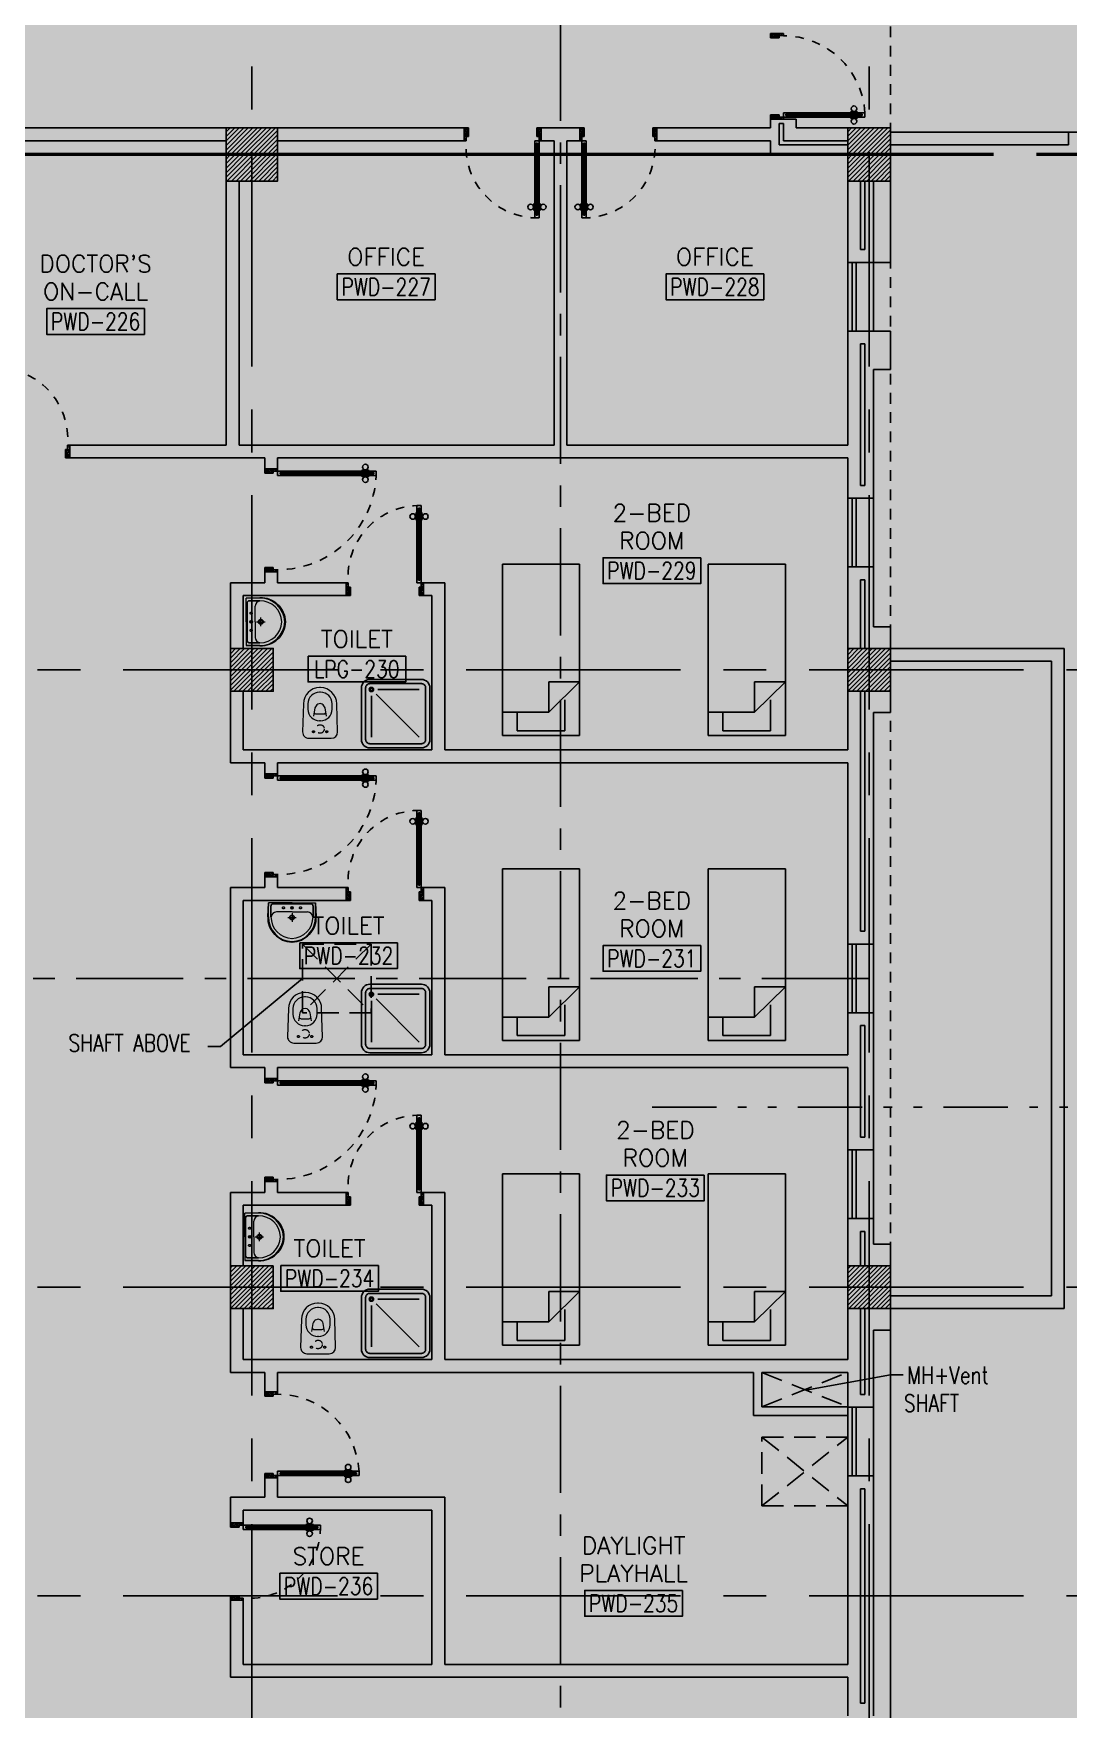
# Model space of a CAD drawing. Extents: x 88852.7 to 88945.7, y 39921.6 to 40001.1.
# Drawn here: x 88925.46 to 88937.54, y 39937.95 to 39957.5 of the extents above; entities that cross this region are included whole.
import ezdxf
from ezdxf.enums import TextEntityAlignment as Align

# ---------------------------------------------------------------- set-up
doc = ezdxf.new("R2010")
doc.units = 0
doc.header["$MEASUREMENT"] = 0
doc.header["$PDMODE"] = 34
for name, pattern in [('2DASHES', [1.7, 0.75, -0.25, 0.1, -0.25, 0.1, -0.25]), ('CENTER', [2, 1.25, -0.25, 0.25, -0.25]), ('CENTERX2', [4, 2.5, -0.5, 0.5, -0.5]), ('DASHED', [0.75, 0.5, -0.25]), ('HIDDEN', [0.375, 0.25, -0.125]), ('HIDDEN2', [0.1875, 0.125, -0.0625])]:
    doc.linetypes.add(name, pattern=pattern)
doc.layers.get('0').update_dxf_attribs({"linetype": 'CONTINUOUS'})
doc.layers.get('DEFPOINTS').update_dxf_attribs({"linetype": 'CONTINUOUS'})
for name, color, linetype in [('AX-DIM', 4, 'CONTINUOUS'), ('AXES', 11, 'CENTERX2'), ('AXES1', 11, 'CENTER'), ('COL', 2, 'CONTINUOUS'), ('DOOR', 7, 'CONTINUOUS'), ('EJ', 9, 'CONTINUOUS'), ('FIX', 3, 'CONTINUOUS'), ('FUR', 4, 'CONTINUOUS'), ('HAT', 8, 'CONTINUOUS'), ('HIDDEN', 9, 'HIDDEN2'), ('IND-ES-L', 6, '2DASHES'), ('INSUL', 4, 'CONTINUOUS'), ('PROJ-L', 3, 'CONTINUOUS'), ('RM-BOX', 4, 'CONTINUOUS'), ('RM-NAME', 2, 'CONTINUOUS'), ('RM-NO', 2, 'CONTINUOUS'), ('ROOF', 7, 'CONTINUOUS'), ('SHAFT', 4, 'CONTINUOUS'), ('WALL', 2, 'CONTINUOUS'), ('WIN', 3, 'CONTINUOUS')]:
    doc.layers.add(name, color=color, linetype=linetype)
doc.styles.add('ROMANS', font='ROMANS.shx', dxfattribs={"width": 0.6})
doc.styles.add('SIMPLEX', font='simplex.shx', dxfattribs={"width": 0.8})
doc.dimstyles.new('DIM-OUT', dxfattribs={"dimscale": 0, "dimtxt": 0.24, "dimasz": 0.08, "dimexe": 0.02, "dimexo": 0.02, "dimgap": 0.05, "dimtad": 1, "dimdec": 0, "dimlfac": 1000, "dimzin": 0, "dimdsep": 46, "dimtxsty": 'ROMANS', "dimblk1": 'ARCHTICK', "dimblk2": 'ARCHTICK', "dimsah": 1, "dimcen": 0.01, "dimdle": 0.08, "dimclrd": 4, "dimclre": 4, "dimclrt": 2, "dimadec": 0, "dimazin": 0, "dimtp": 2, "dimtm": 2, "dimtfac": 0.114286, "dimtdec": 0, "dimtix": 1, "dimtmove": 2, "dimatfit": 3, "dimldrblk": 'ARCHTICK', "dimfxl": 0, "dimtolj": 1, "dimtzin": 0, "dimarcsym": 0})
doc.dimstyles.new('DIM7', dxfattribs={"dimtxt": 0.24, "dimasz": 0.08, "dimexe": 0.07, "dimexo": 0.05, "dimgap": 0.07, "dimtad": 1, "dimzin": 0, "dimdsep": 46, "dimtxsty": 'SIMPLEX', "dimblk": 'ARCHTICK', "dimcen": 0.05, "dimdle": 0.05, "dimclrd": 4, "dimclre": 4, "dimclrt": 2, "dimadec": 0, "dimazin": 0, "dimtp": 2, "dimtm": 2, "dimtfac": 0.114286, "dimtix": 1, "dimtmove": 2, "dimatfit": 3, "dimldrblk": 'DOT', "dimfxl": 0, "dimtolj": 1, "dimtzin": 0, "dimarcsym": 0})

# ---------------------------------------------------------------- blocks, each defined once
blk = doc.blocks.new('RM1')
at = {"layer": 'RM-BOX'}
blk.add_lwpolyline([(570, -200), (-570, -200), (-570, -500), (570, -500)], close=True, dxfattribs=at)
at = {"layer": 'RM-NAME', "style": 'ROMANS'}
for tag, p in [('ROOMNAME1', (0, 324)), ('ROOMNAME2', (0, 0))]:
    blk.add_attdef(tag, text='', height=200, dxfattribs=at).set_placement(p, align=Align.MIDDLE)
at = {"layer": 'RM-NO', "style": 'ROMANS', "width": 0.8}
blk.add_attdef('ROOMNO', text='', height=200, dxfattribs=at).set_placement((0, -350), align=Align.MIDDLE)
blk = doc.blocks.new('DOOR-10')
at = {"layer": 'DOOR', "color": 0, "linetype": 'ByBlock'}
for p, q in [((-83, 1005), (-92, 1005)), ((-92, 1005), (-92, 940)), ((-76, 1018), (-83, 1018)), ((-83, 928), (-83, 1018)), ((-83, 1005), (-83, 940)), ((-26, 1100), (-76, 1100)), ((-76, 1100), (-26, 1100)), ((-76, 1050), (-76, 1100)), ((-59, 1050), (-76, 1050)), ((-43, 1070), (-59, 1070)), ((-59, 1050), (-59, 1070)), ((-43, 1050), (-43, 1070)), ((-26, 1050), (-43, 1050)), ((-26, 1050), (-26, 1100)), ((-26, 1018), (-18, 1018)), ((-18, 928), (-18, 1018)), ((-18, 1005), (-9, 1005)), ((-18, 1005), (-18, 940)), ((-9, 1005), (-9, 940)), ((-83, 940), (-92, 940)), ((-76, 928), (-83, 928)), ((-26, 928), (-18, 928)), ((-18, 940), (-9, 940)), ((-76, 200), (-59, 200)), ((-76, 150), (-76, 200)), ((-59, 200), (-59, 180)), ((-43, 200), (-26, 200)), ((-43, 180), (-43, 200)), ((-26, 200), (-26, 150)), ((-1001, 0), (-1001, 150)), ((-1001, 150), (-976, 150)), ((-1001, 150), (-1001, 0)), ((-951, 0), (-1001, 0)), ((-976, 150), (-976, 100)), ((-976, 100), (-951, 100)), ((-951, 100), (-951, 0)), ((-76, 150), (-26, 150)), ((-59, 180), (-43, 180)), ((-51, 100), (-51, 0)), ((-26, 100), (-51, 100)), ((-51, 0), (-1, 0)), ((-1, 150), (-26, 150)), ((-26, 150), (-26, 100))]:
    blk.add_line(p, q, dxfattribs=at)
at = {"layer": 'DOOR', "linetype": 'ByBlock'}
for p, q in [((-76, 1050), (-76, 200)), ((-59, 200), (-59, 1050)), ((-43, 200), (-43, 1050)), ((-26, 200), (-26, 1050))]:
    blk.add_line(p, q, dxfattribs=at)
at = {"layer": 'DOOR', "color": 9, "linetype": 'ByBlock'}
for p, q in [((-951, 0), (-1001, 114)), ((-951, 0), (-1001, 40)), ((-951, 0), (-964, 100)), ((-51, 0), (-1, 114)), ((-51, 0), (-37, 100)), ((-51, 0), (-1, 40)), ((-1, 0), (-1, 150))]:
    blk.add_line(p, q, dxfattribs=at)
at = {"layer": 'DOOR', "color": 0, "linetype": 'ByBlock'}
for centre in [(-124, 973), (23, 973)]:
    blk.add_circle(centre, 32.4, dxfattribs=at)
at = {"layer": 'DOOR', "linetype": 'HIDDEN', "ltscale": 0.5}
blk.add_arc((-23, 149), 952, 93.1482, 179.9482, dxfattribs=at)
at = {"layer": 'DOOR', "color": 9, "linetype": 'ByBlock'}
for centre, radius, start, end in [((-951, 0), 154, 103.7142, 108.8947), ((-951, 0), 134, 100.72, 111.8402), ((-951, 0), 94.4, 90, 121.9818), ((-951, 0), 74.4, 90, 132.2236), ((-951, 0), 54.4, 90, 156.7926), ((-951, 0), 34.4, 90, 180), ((-951, 0), 14.4, 90, 180), ((-51, 0), 94.4, 58.0182, 90), ((-51, 0), 74.4, 47.7764, 90), ((-51, 0), 54.4, 23.2074, 90), ((-51, 0), 34.4, 0, 90), ((-51, 0), 14.4, 0, 90), ((-51, 0), 134, 68.1598, 79.28), ((-51, 0), 114, 64.0838, 77.3774), ((-51, 0), 154, 71.1053, 76.2858)]:
    blk.add_arc(centre, radius, start, end, dxfattribs=at)
blk = doc.blocks.new('DOOR90')
at = {"layer": 'DOOR', "linetype": 'ByBlock'}
for p, q in [((0, 0), (-150, 0)), ((-200, -25), (-1000, -25)), ((-200, -42), (-1000, -42)), ((-200, -58), (-1000, -58)), ((-1000, -75), (-200, -75))]:
    blk.add_line(p, q, dxfattribs=at)
at = {"layer": 'DOOR', "color": 0, "linetype": 'ByBlock'}
for p, q in [((-150, 0), (-150, -25)), ((-150, 0), (0, 0)), ((0, -50), (0, 0)), ((-1050, -25), (-1050, -75)), ((-1050, -75), (-1050, -25)), ((-1000, -25), (-1050, -25)), ((-1000, -75), (-1050, -75)), ((-1020, -42), (-1020, -58)), ((-1000, -42), (-1020, -42)), ((-1000, -58), (-1020, -58)), ((-1000, -25), (-1000, -42)), ((-1000, -58), (-1000, -75)), ((-968, -25), (-968, -18)), ((-878, -18), (-968, -18)), ((-968, -75), (-968, -82)), ((-878, -82), (-968, -82)), ((-955, -18), (-955, -9)), ((-955, -9), (-890, -9)), ((-955, -18), (-890, -18)), ((-955, -82), (-955, -91)), ((-955, -82), (-890, -82)), ((-955, -91), (-890, -91)), ((-890, -18), (-890, -9)), ((-890, -82), (-890, -91)), ((-878, -25), (-878, -18)), ((-878, -75), (-878, -82)), ((-200, -42), (-200, -25)), ((-200, -25), (-150, -25)), ((-180, -42), (-200, -42)), ((-200, -75), (-200, -58)), ((-200, -58), (-180, -58)), ((-150, -75), (-200, -75)), ((-180, -58), (-180, -42)), ((-150, -75), (-150, -25)), ((-150, -25), (-100, -25)), ((-100, -25), (-100, -50)), ((-100, -50), (0, -50)), ((-150, -900), (-150, -875)), ((-150, -875), (-100, -875)), ((0, -900), (-150, -900)), ((-150, -900), (0, -900)), ((-100, -850), (0, -850)), ((-100, -875), (-100, -850)), ((0, -850), (0, -900))]:
    blk.add_line(p, q, dxfattribs=at)
at = {"layer": 'DOOR', "color": 9, "linetype": 'ByBlock'}
for p, q in [((0, -50), (-114, 0)), ((0, -50), (-40, 0)), ((0, -50), (-100, -37)), ((0, -850), (-114, -900)), ((0, -850), (-100, -863)), ((0, -850), (-40, -900))]:
    blk.add_line(p, q, dxfattribs=at)
at = {"layer": 'DOOR', "color": 0, "linetype": 'ByBlock'}
for centre in [(-923, 24), (-923, -124)]:
    blk.add_circle(centre, 32.4, dxfattribs=at)
at = {"layer": 'DOOR', "color": 9, "linetype": 'ByBlock'}
for centre, radius, start, end in [((0, -50), 74.4, 137.7764, 180), ((0, -50), 54.4, 113.2074, 180), ((0, -50), 154, 161.1053, 166.2858), ((0, -50), 134, 158.1598, 169.28), ((0, -50), 114, 154.0838, 167.3774), ((0, -50), 94.4, 148.0182, 180), ((0, -50), 34.4, 90, 180), ((0, -50), 14.4, 90, 180), ((0, -850), 154, 193.7142, 198.8947), ((0, -850), 134, 190.72, 201.8402), ((0, -850), 94.4, 180, 211.9818), ((0, -850), 74.4, 180, 222.2236), ((0, -850), 54.4, 180, 246.7926), ((0, -850), 34.4, 180, 270), ((0, -850), 14.4, 180, 270)]:
    blk.add_arc(centre, radius, start, end, dxfattribs=at)
at = {"layer": 'DOOR', "linetype": 'HIDDEN', "ltscale": 0.5}
blk.add_arc((-222, -50), 828, 178.2701, 275.003, dxfattribs=at)
blk = doc.blocks.new('COL50')
at = {"layer": 'COL'}
blk.add_lwpolyline([(-250, 250), (-250, -250), (250, -250), (250, 250)], close=True, dxfattribs=at)
blk = doc.blocks.new('*X587')
at = {"color": 0}
for p, q in [((245928, 132650), (246428, 133150)), ((245929, 132703), (246375, 133150)), ((245929, 132756), (246322, 133150)), ((245929, 132809), (246269, 133150)), ((245929, 132862), (246216, 133150)), ((245929, 132915), (246163, 133150)), ((245929, 132968), (246110, 133150)), ((245929, 133021), (246057, 133150)), ((245929, 133074), (246004, 133150)), ((245929, 133127), (245951, 133150)), ((245981, 132650), (246429, 133097)), ((246034, 132650), (246429, 133044)), ((246087, 132650), (246429, 132991)), ((246140, 132650), (246429, 132938)), ((246193, 132650), (246429, 132885)), ((246246, 132650), (246429, 132832)), ((246299, 132650), (246429, 132779)), ((246353, 132650), (246429, 132726)), ((246406, 132650), (246429, 132673))]:
    blk.add_line(p, q, dxfattribs=at)
blk = doc.blocks.new('DOOR100')
at = {"layer": 'DOOR', "color": 0, "linetype": 'ByBlock'}
for p, q in [((-92, 1206), (-92, 1141)), ((-83, 1206), (-92, 1206)), ((-83, 1129), (-83, 1219)), ((-76, 1219), (-83, 1219)), ((-83, 1206), (-83, 1141)), ((-76, 1251), (-76, 1301)), ((-76, 1301), (-26, 1301)), ((-26, 1301), (-76, 1301)), ((-59, 1251), (-76, 1251)), ((-59, 1251), (-59, 1271)), ((-43, 1271), (-59, 1271)), ((-43, 1251), (-43, 1271)), ((-26, 1251), (-43, 1251)), ((-26, 1251), (-26, 1301)), ((-26, 1219), (-19, 1219)), ((-19, 1129), (-19, 1219)), ((-19, 1206), (-19, 1141)), ((-19, 1206), (-10, 1206)), ((-10, 1206), (-10, 1141)), ((-83, 1141), (-92, 1141)), ((-76, 1129), (-83, 1129)), ((-26, 1129), (-19, 1129)), ((-19, 1141), (-10, 1141)), ((-76, 200), (-59, 200)), ((-76, 150), (-76, 200)), ((-59, 200), (-59, 180)), ((-43, 200), (-26, 200)), ((-43, 180), (-43, 200)), ((-26, 200), (-26, 150)), ((-1201, 0), (-1201, 150)), ((-1201, 150), (-1176, 150)), ((-1201, 150), (-1201, 0)), ((-1151, 0), (-1201, 0)), ((-1176, 150), (-1176, 100)), ((-1176, 100), (-1151, 100)), ((-1151, 100), (-1151, 0)), ((-76, 150), (-26, 150)), ((-59, 180), (-43, 180)), ((-51, 100), (-51, 0)), ((-26, 100), (-51, 100)), ((-51, 0), (-1, 0)), ((-1, 150), (-26, 150)), ((-26, 150), (-26, 100)), ((-1, 150), (-1, 0))]:
    blk.add_line(p, q, dxfattribs=at)
at = {"layer": 'DOOR', "linetype": 'ByBlock'}
for p, q in [((-76, 1251), (-76, 200)), ((-59, 200), (-59, 1251)), ((-43, 200), (-43, 1251)), ((-26, 200), (-26, 1251))]:
    blk.add_line(p, q, dxfattribs=at)
at = {"layer": 'DOOR', "color": 9, "linetype": 'ByBlock'}
for p, q in [((-1151, 0), (-1201, 114)), ((-1151, 0), (-1201, 40)), ((-1151, 0), (-1164, 100)), ((-51, 0), (-1, 114)), ((-51, 0), (-38, 100)), ((-51, 0), (-1, 40))]:
    blk.add_line(p, q, dxfattribs=at)
at = {"layer": 'DOOR', "color": 0, "linetype": 'ByBlock'}
for centre in [(-125, 1174), (22, 1174)]:
    blk.add_circle(centre, 32.4, dxfattribs=at)
at = {"layer": 'DOOR', "linetype": 'HIDDEN', "ltscale": 0.5}
blk.add_arc((-27, 152), 1149, 89.961, 180.0931, dxfattribs=at)
at = {"layer": 'DOOR', "color": 9, "linetype": 'ByBlock'}
for centre, radius, start, end in [((-1151, 0), 154, 103.7142, 108.8947), ((-1151, 0), 134, 100.72, 111.8402), ((-1151, 0), 94.4, 90, 121.9818), ((-1151, 0), 74.4, 90, 132.2236), ((-1151, 0), 54.4, 90, 156.7926), ((-1151, 0), 34.4, 90, 180), ((-1151, 0), 14.4, 90, 180), ((-51, 0), 94.4, 58.0182, 90), ((-51, 0), 74.4, 47.7764, 90), ((-51, 0), 54.4, 23.2074, 90), ((-51, 0), 34.4, 0, 90), ((-51, 0), 14.4, 0, 90), ((-51, 0), 134, 68.1598, 79.28), ((-51, 0), 114, 64.0838, 77.3774), ((-51, 0), 154, 71.1053, 76.2858)]:
    blk.add_arc(centre, radius, start, end, dxfattribs=at)
blk = doc.blocks.new('_ARCHTICK')
at = {"color": 0, "linetype": 'ByBlock', "const_width": 0.15}
blk.add_lwpolyline([(-0.5, -0.5), (0.5, 0.5)], dxfattribs=at)
blk = doc.blocks.new('AH20A')
at = {"layer": 'FUR'}
for p, q in [((0, 0.5), (0, -0.5)), ((1, 0.5), (0, 0.5)), ((0.1358, 0.5), (0.1358, -0.0987)), ((1, -0.5), (1, 0.5)), ((0.1358, 0.3112), (0.0277, 0.3112)), ((0.0277, 0.3112), (0.0277, -0.3087)), ((0.1358, -0.0987), (0.3125, -0.5)), ((0.1358, -0.0987), (0.3125, -0.0987)), ((0.3125, -0.5), (0.3125, -0.0987)), ((0.0277, -0.3087), (0.2076, -0.3087)), ((0, -0.5), (1, -0.5))]:
    blk.add_line(p, q, dxfattribs=at)
blk = doc.blocks.new('*X586')
at = {"color": 0}
for p, q in [((253129, 132691), (253588, 133150)), ((253129, 132744), (253535, 133150)), ((253129, 132797), (253482, 133150)), ((253129, 132850), (253429, 133150)), ((253129, 132903), (253376, 133150)), ((253129, 132956), (253323, 133150)), ((253129, 133009), (253269, 133150)), ((253129, 133062), (253216, 133150)), ((253129, 133115), (253163, 133150)), ((253141, 132650), (253629, 133138)), ((253194, 132650), (253629, 133085)), ((253247, 132650), (253629, 133031)), ((253300, 132650), (253629, 132978)), ((253353, 132650), (253629, 132925)), ((253406, 132650), (253629, 132872)), ((253459, 132650), (253629, 132819)), ((253512, 132650), (253629, 132766)), ((253565, 132650), (253629, 132713)), ((253618, 132650), (253629, 132660))]:
    blk.add_line(p, q, dxfattribs=at)
blk = doc.blocks.new('*X584')
at = {"color": 0}
for p, q in [((245929, 139863), (246416, 140350)), ((245929, 139916), (246363, 140350)), ((245929, 139969), (246310, 140350)), ((245929, 140022), (246257, 140350)), ((245929, 140075), (246204, 140350)), ((245929, 140128), (246151, 140350)), ((245929, 140181), (246098, 140350)), ((245929, 140234), (246045, 140350)), ((245929, 140287), (245991, 140350)), ((245929, 140340), (245938, 140350)), ((245969, 139850), (246429, 140310)), ((246022, 139850), (246429, 140256)), ((246075, 139850), (246429, 140203)), ((246128, 139850), (246429, 140150)), ((246181, 139850), (246429, 140097)), ((246234, 139850), (246429, 140044)), ((246287, 139850), (246429, 139991)), ((246340, 139850), (246429, 139938)), ((246393, 139850), (246429, 139885))]:
    blk.add_line(p, q, dxfattribs=at)
blk = doc.blocks.new('C5')
at = {"layer": 'HAT', "linetype": 'ByBlock'}
h = blk.add_hatch(dxfattribs=at)
h.set_pattern_fill('ANSI31', color=256, scale=300, style=0)
h.set_pattern_definition([(45, (-223356.182, -51411.005), (-26.516504, 26.516504), [])])
h.paths.add_polyline_path([(300, 300), (0, 300), (0, 0), (300, 0)])
h.paths.add_polyline_path([(600, 300), (300, 300), (300, 0), (600, 0)])
at = {"layer": 'COL'}
blk.add_lwpolyline([(600, 300), (0, 300), (0, 0), (600, 0)], close=True, dxfattribs=at)
blk = doc.blocks.new('*X585')
at = {"color": 0}
for p, q in [((253128, 139850), (253628, 140350)), ((253129, 139903), (253575, 140350)), ((253129, 139956), (253522, 140350)), ((253129, 140009), (253469, 140350)), ((253129, 140062), (253416, 140350)), ((253129, 140115), (253363, 140350)), ((253129, 140168), (253310, 140350)), ((253129, 140221), (253257, 140350)), ((253129, 140274), (253204, 140350)), ((253129, 140327), (253151, 140350)), ((253181, 139850), (253629, 140297)), ((253234, 139850), (253629, 140244)), ((253287, 139850), (253629, 140191)), ((253340, 139850), (253629, 140138)), ((253393, 139850), (253629, 140085)), ((253446, 139850), (253629, 140032)), ((253499, 139850), (253629, 139979)), ((253553, 139850), (253629, 139926)), ((253606, 139850), (253629, 139873))]:
    blk.add_line(p, q, dxfattribs=at)
blk = doc.blocks.new('LAV1')
at = {"layer": 'FIX', "linetype": 'ByBlock', "ltscale": 0.3}
for p, q in [((-280, 210), (-275, 50)), ((-245, 210), (-245, 85)), ((245, 210), (245, 85)), ((280, 210), (275, 50)), ((0, 60), (-220, 60)), ((0, 60), (220, 60))]:
    blk.add_line(p, q, dxfattribs=at)
at = {"layer": 'FIX', "linetype": 'Continuous', "lineweight": 20}
for p, q in [((-275, 210), (-275, 50)), ((275, 210), (275, 50)), ((0, 50), (-275, 50)), ((0, 50), (-252, 50)), ((0, 155), (-181, 155)), ((0, 155), (181, 155)), ((0, 50), (275, 50)), ((0, 50), (252, 50))]:
    blk.add_line(p, q, dxfattribs=at)
at = {"layer": 'FIX', "linetype": 'DASHED', "lineweight": 20, "ltscale": 0.05}
for p, q in [((50, 220), (-50, 220)), ((0, 170), (0, 270)), ((0, 170), (0, 270))]:
    blk.add_line(p, q, dxfattribs=at)
at = {"layer": 'FIX', "lineweight": 20}
for p, q in [((16, 107), (-15, 107)), ((0, 92), (0, 123))]:
    blk.add_line(p, q, dxfattribs=at)
for centre, radius in [((0, 220), 29.5), ((0, 220), 22.5), ((0, 107), 15.5)]:
    blk.add_circle(centre, radius, dxfattribs=at)
at = {"layer": 'FIX', "linetype": 'HIDDEN', "lineweight": 20, "ltscale": 0.05}
for centre in [(-100, 107), (100, 107)]:
    blk.add_circle(centre, 12.4, dxfattribs=at)
at = {"layer": 'FIX', "linetype": 'ByBlock', "ltscale": 0.3}
for centre, radius, start, end in [((7, 220), 287, 91.3776, 182.0064), ((-7, 220), 287, 357.9936, 88.6224), ((-220, 85), 24.9, 179.7021, 269.9486), ((220, 85), 24.9, 270.0514, 0.2979)]:
    blk.add_arc(centre, radius, start, end, dxfattribs=at)
at = {"layer": 'FIX', "linetype": 'Continuous', "lineweight": 20}
for centre, radius, start, end in [((8, 217), 283, 91.6988, 181.351), ((8, 212), 253, 91.7328, 180.4884), ((-8, 217), 283, 358.649, 88.3012), ((-8, 212), 253, 359.5116, 88.2672), ((-179, 222), 66.9, 190.2006, 268.0786), ((179, 222), 66.9, 271.9214, 349.7994)]:
    blk.add_arc(centre, radius, start, end, dxfattribs=at)
blk = doc.blocks.new('WC1')
at = {"layer": 'FIX', "lineweight": 20}
for p, q in [((-210, 204), (-538, 194)), ((-727, 5), (-727, -5)), ((-674, 5), (-674, -5)), ((-534, 24), (-540, 0)), ((-540, 0), (-534, -24)), ((-475, 141), (-538, 141)), ((-395, 76), (-490, 60)), ((-339, 5), (-339, -5)), ((-137, 0), (-137, 131)), ((-137, -131), (-137, 0)), ((-538, -141), (-475, -141)), ((-538, -194), (-210, -204)), ((-490, -60), (-395, -76)), ((-213, -204), (-210, -204))]:
    blk.add_line(p, q, dxfattribs=at)
at = {"layer": 'FIX', "linetype": 'Continuous', "lineweight": 20}
blk.add_line((-420, -47), (-420, 45), dxfattribs=at)
at = {"layer": 'FIX', "linetype": 'HIDDEN2', "lineweight": 20, "ltscale": 0.3}
blk.add_circle((-245, 0), 49.8, dxfattribs=at)
at = {"layer": 'FIX', "linetype": 'HIDDEN', "lineweight": 20, "ltscale": 0.05}
for centre in [(-213, 78), (-213, -77)]:
    blk.add_circle(centre, 11.6, dxfattribs=at)
at = {"layer": 'FIX', "lineweight": 20}
for centre, radius, start, end in [((-210, 131), 73, 360, 90), ((-538, 5), 189, 90, 180), ((-538, 5), 136, 90, 180), ((-473, -7), 68.2, 128.9242, 152.8468), ((-464, -18), 82, 108.496, 128.9242), ((-475, 5), 136, 360, 90), ((-538, -5), 189, 180, 270), ((-538, -5), 136, 180, 270), ((-473, 7), 68.2, 207.1532, 231.0758), ((-464, 18), 82, 231.0758, 251.504), ((-475, -5), 136, 270, 0), ((-210, -131), 73, 270, 0)]:
    blk.add_arc(centre, radius, start, end, dxfattribs=at)
at = {"layer": 'FIX', "linetype": 'Continuous', "lineweight": 20}
for centre, start, end in [((-443, 46), 357.6662, 91.6121), ((-442, -46), 268.3879, 2.3338)]:
    blk.add_arc(centre, 22.3, start, end, dxfattribs=at)
blk = doc.blocks.new('SHR1')
at = {"layer": 'FIX'}
for p, q in [((-196, 196), (-700, 700)), ((-143, 218), (-143, 700)), ((-218, 143), (-700, 143))]:
    blk.add_line(p, q, dxfattribs=at)
for points in [[(-825, 125), (-825, 725, -0.414214), (-725, 825), (-125, 825, -0.414214), (-25, 725), (-25, 125, -0.414214), (-125, 25), (-725, 25, -0.414214)], [(-775, 125), (-775, 725, -0.414214), (-725, 775), (-125, 775, -0.414214), (-75, 725), (-75, 125, -0.414214), (-125, 75), (-725, 75, -0.414214)]]:
    blk.add_lwpolyline(points, format="xyb", close=True, dxfattribs=at)
for radius in [25, 15]:
    blk.add_circle((-143, 143), radius, dxfattribs=at)
blk = doc.blocks.new('*D604')
at = {"layer": 'AX-DIM', "color": 4, "lineweight": -2}
for p, q in [((88935.48, 39987.55), (88944.33, 39987.55)), ((88944.31, 39987.63), (88944.31, 39928.15)), ((88935.48, 39928.23), (88944.33, 39928.23))]:
    blk.add_line(p, q, dxfattribs=at)
at = {"layer": 'DEFPOINTS', "color": 0}
for p in [(88935.46, 39987.55), (88935.46, 39928.23), (88944.31, 39928.23)]:
    blk.add_point(p, dxfattribs=at)
at = {"layer": 'AX-DIM', "color": 4, "lineweight": -2, "xscale": 0.08, "yscale": 0.08, "zscale": 0.08}
for p, rotation in [((88944.31, 39987.55), 90), ((88944.31, 39928.23), 270)]:
    blk.add_blockref('_ARCHTICK', p, dxfattribs=dict(at, rotation=rotation))
at = {"layer": 'AX-DIM', "color": 2, "insert": (88944.14, 39957.89), "char_height": 0.24, "attachment_point": 5, "rotation": 90, "style": 'ROMANS'}
blk.add_mtext('\\A1;59320', dxfattribs=at)

msp = doc.modelspace()

# ---------------------------------------------------------------- hatches: boundary and pattern name
at = {"layer": 'HAT'}
h = msp.add_hatch(dxfattribs=at)
h.set_pattern_fill('ANSI31', color=256, scale=0.3, style=0)
h.set_pattern_definition([(45, (88602.274076, 39905.008557), (-0.0265165043, 0.0265165043), [])])
h.paths.add_polyline_path([(88935.2103, 39956.3996), (88934.9603, 39956.3996), (88934.9603, 39956.0996), (88935.2103, 39956.0996)])
h.paths.add_polyline_path([(88935.4603, 39956.3996), (88935.2103, 39956.3996), (88935.2103, 39956.0996), (88935.4603, 39956.0996)])
h = msp.add_hatch(dxfattribs=at)
h.set_pattern_fill('ANSI31', color=256, scale=0.3, style=0)
h.set_pattern_definition([(45, (88602.274076, 39904.688557), (-0.0265165043, 0.0265165043), [])])
h.paths.add_polyline_path([(88935.2103, 39956.0796), (88934.9603, 39956.0796), (88934.9603, 39955.7796), (88935.2103, 39955.7796)])
h.paths.add_polyline_path([(88935.4603, 39956.0796), (88935.2103, 39956.0796), (88935.2103, 39955.7796), (88935.4603, 39955.7796)])

# ---------------------------------------------------------------- linework, layer by layer
at = {"layer": 'AXES'}
for p, q in [((88928.0103, 39921.6153), (88928.0103, 40000.4279)), ((88935.2103, 39921.6153), (88935.2103, 40000.4279)), ((88944.6603, 39956.0996), (88876.9703, 39956.0996)), ((88944.6603, 39956.0796), (88876.9703, 39956.0796)), ((88945.0103, 39950.0796), (88876.9703, 39950.0796)), ((88945.0103, 39942.8796), (88876.9703, 39942.8796)), ((88945.0103, 39939.2796), (88876.9703, 39939.2796))]:
    msp.add_line(p, q, dxfattribs=at)
at = {"layer": 'AXES1'}
for p, q in [((88931.6103, 39928.4796), (88931.6103, 39987.2996)), ((88935.2103, 39946.4796), (88876.9703, 39946.4796))]:
    msp.add_line(p, q, dxfattribs=at)
at = {"layer": 'COL'}
for points in [[(88934.9603, 39956.3996), (88935.4603, 39956.3996), (88935.4603, 39956.0996), (88934.9603, 39956.0996)], [(88934.9603, 39956.0796), (88935.4603, 39956.0796), (88935.4603, 39955.7796), (88934.9603, 39955.7796)]]:
    msp.add_lwpolyline(points, close=True, dxfattribs=at)
at = {"layer": 'EJ', "color": 8}
for p, q in [((88859.9253, 39956.0996), (88935.4603, 39956.0996)), ((88859.9253, 39956.0796), (88935.4603, 39956.0796))]:
    msp.add_line(p, q, dxfattribs=at)
at = {"layer": 'EJ'}
for p, q in [((88934.9603, 39956.0996), (88931.6853, 39956.0996)), ((88934.9603, 39956.0796), (88931.6853, 39956.0796))]:
    msp.add_line(p, q, dxfattribs=at)
at = {"layer": 'HIDDEN'}
msp.add_line((88935.4603, 39987.0576), (88935.4603, 39928.7296), dxfattribs=at)
at = {"layer": 'IND-ES-L'}
msp.add_line((88932.679, 39944.9806), (88938.7833, 39944.9806), dxfattribs=at)
at = {"layer": 'INSUL'}
for p, q in [((88934.1603, 39956.4496), (88934.2103, 39956.4496)), ((88934.1603, 39956.1996), (88934.1603, 39956.4496)), ((88934.1603, 39956.4496), (88934.2103, 39956.4496)), ((88934.2103, 39956.2496), (88934.2103, 39956.4496)), ((88934.9603, 39956.1996), (88934.1603, 39956.1996)), ((88934.9603, 39956.2496), (88934.2103, 39956.2496)), ((88935.1103, 39955.7796), (88935.1103, 39954.9796)), ((88935.1603, 39955.7796), (88935.1603, 39954.9796)), ((88935.1603, 39954.9796), (88935.1103, 39954.9796)), ((88935.1103, 39953.8796), (88935.1103, 39952.2296)), ((88935.1603, 39953.8796), (88935.1103, 39953.8796)), ((88935.1603, 39953.8796), (88935.1603, 39952.2296)), ((88935.1603, 39952.2296), (88935.1103, 39952.2296)), ((88935.1103, 39950.3296), (88935.1103, 39951.1296)), ((88935.1603, 39951.1296), (88935.1103, 39951.1296)), ((88935.1603, 39950.3296), (88935.1603, 39951.1296)), ((88935.1103, 39949.8296), (88935.1103, 39947.0296)), ((88935.1603, 39949.8296), (88935.1603, 39947.0296)), ((88935.1603, 39947.0296), (88935.1103, 39947.0296)), ((88935.1103, 39944.6296), (88935.1103, 39945.9296)), ((88935.1603, 39945.9296), (88935.1103, 39945.9296)), ((88935.1603, 39944.6296), (88935.1603, 39945.9296)), ((88935.1603, 39944.6296), (88935.1103, 39944.6296)), ((88935.1603, 39943.5296), (88935.1103, 39943.5296)), ((88935.1103, 39943.5296), (88935.1103, 39943.1296)), ((88935.1603, 39943.5296), (88935.1603, 39943.1296)), ((88935.1103, 39942.6296), (88935.1103, 39941.6296)), ((88935.1603, 39942.6296), (88935.1603, 39941.6296)), ((88935.1603, 39941.6296), (88935.1103, 39941.6296)), ((88935.1103, 39938.0296), (88935.1103, 39940.5296)), ((88935.1603, 39940.5296), (88935.1103, 39940.5296)), ((88935.1603, 39938.0296), (88935.1603, 39940.5296)), ((88935.1603, 39938.0296), (88935.1103, 39938.0296))]:
    msp.add_line(p, q, dxfattribs=at)
at = {"layer": 'PROJ-L', "linetype": 'Continuous'}
for p, q in [((88937.486, 39950.3296), (88935.4603, 39950.3296)), ((88937.486, 39950.3296), (88937.486, 39942.6296)), ((88937.336, 39950.1796), (88935.4603, 39950.1796)), ((88937.336, 39950.1796), (88937.336, 39942.7796)), ((88937.336, 39942.7796), (88935.4603, 39942.7796)), ((88937.486, 39942.6296), (88935.4603, 39942.6296))]:
    msp.add_line(p, q, dxfattribs=at)
at = {"layer": 'PROJ-L'}
msp.add_line((88935.4603, 39942.6296), (88935.4603, 39935.9296), dxfattribs=at)
at = {"layer": 'ROOF'}
for p, q in [((88937.5353, 39956.3496), (88935.4603, 39956.3496)), ((88937.5353, 39956.1996), (88935.4603, 39956.1996)), ((88902.686, 39956.0996), (88935.336, 39956.0996)), ((88902.686, 39956.0796), (88935.336, 39956.0796))]:
    msp.add_line(p, q, dxfattribs=at)
at = {"layer": 'SHAFT', "linetype": 'HIDDEN'}
for p, q in [((88929.4003, 39946.8796), (88928.6003, 39946.0796)), ((88928.6003, 39946.8796), (88929.4003, 39946.0796))]:
    msp.add_line(p, q, dxfattribs=at)
at = {"layer": 'SHAFT', "color": 4, "linetype": 'HIDDEN'}
for p, q in [((88933.9603, 39941.4846), (88934.9603, 39941.8846)), ((88933.9603, 39941.8846), (88934.9603, 39941.4846)), ((88933.9603, 39940.3296), (88934.9603, 39941.1296)), ((88933.9603, 39941.1296), (88934.9603, 39940.3296))]:
    msp.add_line(p, q, dxfattribs=at)
at = {"layer": 'SHAFT', "linetype": 'HIDDEN'}
msp.add_lwpolyline([(88928.6003, 39946.8796), (88929.4003, 39946.8796), (88929.4003, 39946.0796), (88928.6003, 39946.0796)], close=True, dxfattribs=at)
at = {"layer": 'SHAFT', "color": 4, "linetype": 'HIDDEN'}
msp.add_lwpolyline([(88933.9603, 39941.1296), (88934.9603, 39941.1296), (88934.9603, 39940.3296), (88933.9603, 39940.3296)], close=True, dxfattribs=at)
at = {"layer": 'WALL'}
for p, q in [((88920.9603, 39956.3996), (88927.7103, 39956.3996)), ((88928.3103, 39956.3996), (88930.4853, 39956.3996)), ((88930.4853, 39956.2496), (88930.4853, 39956.3996)), ((88931.3853, 39956.2496), (88931.3853, 39956.3996)), ((88931.3853, 39956.3996), (88931.8353, 39956.3996)), ((88931.8353, 39956.2496), (88931.8353, 39956.3996)), ((88932.7353, 39956.2496), (88932.7353, 39956.3996)), ((88932.7353, 39956.3996), (88934.0573, 39956.3996)), ((88934.3603, 39956.4995), (88934.0603, 39956.4995)), ((88934.0603, 39956.4995), (88934.0603, 39956.4026)), ((88934.3603, 39956.4995), (88934.0603, 39956.4995)), ((88934.0603, 39956.4995), (88934.0603, 39956.4026)), ((88934.3603, 39956.4995), (88934.3603, 39956.3996)), ((88934.3603, 39956.4995), (88934.3603, 39956.3996)), ((88934.9603, 39956.3996), (88934.3603, 39956.3996)), ((88934.6853, 39956.3996), (88934.9603, 39956.3996)), ((88924.4853, 39956.2496), (88927.7103, 39956.2496)), ((88928.3103, 39956.2496), (88930.4853, 39956.2496)), ((88931.3853, 39956.2496), (88931.5353, 39956.2496)), ((88931.5353, 39956.0996), (88931.5353, 39956.2496)), ((88931.6853, 39956.2496), (88931.8353, 39956.2496)), ((88931.6853, 39956.0996), (88931.6853, 39956.2496)), ((88932.7353, 39956.2496), (88934.0573, 39956.2496)), ((88934.0603, 39956.2466), (88934.0603, 39956.0996)), ((88937.5353, 39956.3496), (88937.5353, 39956.1996)), ((88937.5353, 39956.3496), (88940.5353, 39956.3496)), ((88931.5353, 39956.0996), (88931.6853, 39956.0996)), ((88931.5353, 39952.6996), (88931.5353, 39956.0796)), ((88931.5353, 39956.0796), (88931.6853, 39956.0796)), ((88931.6853, 39952.6996), (88931.6853, 39956.0796)), ((88934.0603, 39956.0996), (88934.9603, 39956.0996)), ((88927.7103, 39955.7796), (88927.7103, 39952.6996)), ((88927.8603, 39955.7796), (88927.8603, 39952.6996)), ((88934.9603, 39955.8796), (88934.9603, 39954.8296)), ((88935.2603, 39955.7796), (88935.2603, 39954.8296)), ((88935.4603, 39955.7796), (88935.4603, 39954.8296)), ((88935.4603, 39954.8296), (88934.9603, 39954.8296)), ((88934.9603, 39954.0296), (88934.9603, 39952.6996)), ((88935.4603, 39954.0296), (88934.9603, 39954.0296)), ((88935.4603, 39954.0296), (88935.4603, 39953.5796)), ((88935.4603, 39953.5796), (88935.2603, 39953.5796)), ((88935.2603, 39953.5796), (88935.2603, 39952.0796)), ((88925.8853, 39952.6996), (88927.7103, 39952.6996)), ((88925.8853, 39952.6996), (88925.8853, 39952.5496)), ((88927.8603, 39952.6996), (88931.5353, 39952.6996)), ((88931.6853, 39952.6996), (88934.9603, 39952.6996)), ((88925.8853, 39952.5496), (88928.1603, 39952.5496)), ((88928.3103, 39952.5496), (88934.9603, 39952.5496)), ((88934.9603, 39952.5496), (88934.9603, 39952.0796)), ((88935.2603, 39952.0796), (88934.9603, 39952.0796)), ((88934.9603, 39950.3296), (88934.9603, 39951.2796)), ((88935.2603, 39951.2796), (88934.9603, 39951.2796)), ((88935.2603, 39950.5796), (88935.2603, 39951.2796)), ((88928.1603, 39951.0946), (88927.7603, 39951.0946)), ((88927.7603, 39951.0946), (88927.7603, 39950.3296)), ((88929.1103, 39951.0946), (88928.3103, 39951.0946)), ((88930.2603, 39951.0946), (88930.0103, 39951.0946)), ((88929.1103, 39950.9446), (88927.9103, 39950.9446)), ((88927.9103, 39950.9446), (88927.9103, 39950.3296)), ((88930.1103, 39950.9446), (88930.0103, 39950.9446)), ((88935.4603, 39950.5796), (88935.2603, 39950.5796)), ((88935.4603, 39950.5796), (88935.4603, 39949.5796)), ((88927.7603, 39949.8296), (88927.7603, 39948.9946)), ((88927.9103, 39949.8296), (88927.9103, 39949.1446)), ((88934.9603, 39949.8296), (88934.9603, 39949.1446)), ((88935.4603, 39949.5796), (88935.2603, 39949.5796)), ((88935.2603, 39949.5796), (88935.2603, 39946.8796)), ((88930.1103, 39949.1446), (88927.9103, 39949.1446)), ((88934.9603, 39949.1446), (88930.2603, 39949.1446)), ((88928.1603, 39948.9946), (88927.7603, 39948.9946)), ((88934.9603, 39948.9946), (88928.3103, 39948.9946)), ((88934.9603, 39948.9946), (88934.9603, 39946.8796)), ((88927.7603, 39947.5396), (88927.7603, 39945.4396)), ((88928.1603, 39947.5396), (88927.7603, 39947.5396)), ((88927.9103, 39947.3896), (88927.9103, 39945.5896)), ((88929.1103, 39947.3896), (88927.9103, 39947.3896)), ((88929.1103, 39947.5396), (88928.3103, 39947.5396)), ((88930.2603, 39947.5396), (88930.0103, 39947.5396)), ((88930.1103, 39947.3896), (88930.0103, 39947.3896)), ((88935.2603, 39946.8796), (88934.9603, 39946.8796)), ((88934.9603, 39945.5896), (88934.9603, 39946.0796)), ((88935.2603, 39946.0796), (88934.9603, 39946.0796)), ((88935.2603, 39944.4796), (88935.2603, 39946.0796)), ((88928.1603, 39945.4396), (88927.7603, 39945.4396)), ((88930.1103, 39945.5896), (88927.9103, 39945.5896)), ((88934.9603, 39945.4396), (88928.3103, 39945.4396)), ((88934.9603, 39945.5896), (88930.2603, 39945.5896)), ((88934.9603, 39944.4796), (88934.9603, 39945.4396)), ((88935.2603, 39944.4796), (88934.9603, 39944.4796)), ((88927.7603, 39943.9846), (88927.7603, 39941.8846)), ((88928.1603, 39943.9846), (88927.7603, 39943.9846)), ((88929.1103, 39943.9846), (88928.3103, 39943.9846)), ((88930.2603, 39943.9846), (88930.0103, 39943.9846)), ((88927.9103, 39943.8346), (88927.9103, 39943.1296)), ((88929.1103, 39943.8346), (88927.9103, 39943.8346)), ((88930.1103, 39943.8346), (88930.0103, 39943.8346)), ((88934.9603, 39943.1296), (88934.9603, 39943.6796)), ((88935.2603, 39943.6796), (88934.9603, 39943.6796)), ((88935.2603, 39943.3796), (88935.2603, 39943.6796)), ((88935.4603, 39943.3796), (88935.2603, 39943.3796)), ((88935.4603, 39942.3796), (88935.4603, 39943.3796)), ((88927.9103, 39942.6296), (88927.9103, 39942.0346)), ((88934.9603, 39942.6296), (88934.9603, 39942.0346)), ((88935.4603, 39942.3796), (88935.2603, 39942.3796)), ((88935.2603, 39942.3796), (88935.2603, 39941.4796)), ((88930.1103, 39942.0346), (88927.9103, 39942.0346)), ((88934.9603, 39942.0346), (88930.2603, 39942.0346)), ((88928.1603, 39941.8846), (88927.7603, 39941.8846)), ((88933.8603, 39941.8846), (88928.3103, 39941.8846)), ((88933.8603, 39941.8846), (88933.8603, 39941.3846)), ((88934.9603, 39941.8846), (88933.9603, 39941.8846)), ((88934.9603, 39941.8846), (88933.9603, 39941.8846)), ((88933.9603, 39941.8846), (88933.9603, 39941.4846)), ((88934.9603, 39941.8846), (88934.9603, 39941.4846)), ((88934.9603, 39941.3846), (88933.8603, 39941.3846)), ((88934.9603, 39941.4846), (88933.9603, 39941.4846)), ((88934.9603, 39941.3846), (88934.9603, 39941.4796)), ((88935.2603, 39941.4796), (88934.9603, 39941.4796)), ((88934.9603, 39938.4796), (88934.9603, 39940.6796)), ((88935.2603, 39940.6796), (88934.9603, 39940.6796)), ((88935.2603, 39937.8796), (88935.2603, 39940.6796)), ((88928.1603, 39940.4296), (88927.7603, 39940.4296)), ((88927.7603, 39940.4296), (88927.7603, 39940.1296)), ((88930.2603, 39940.4296), (88928.3103, 39940.4296)), ((88930.1103, 39940.2796), (88927.9103, 39940.2796)), ((88927.9103, 39940.2796), (88927.9103, 39940.1296)), ((88927.9103, 39940.1296), (88927.7603, 39940.1296)), ((88927.7603, 39939.2296), (88927.7603, 39938.3296)), ((88927.9103, 39939.2296), (88927.7603, 39939.2296)), ((88927.9103, 39939.2296), (88927.9103, 39938.4796)), ((88930.1103, 39938.4796), (88927.9103, 39938.4796)), ((88934.9603, 39938.4796), (88930.2603, 39938.4796)), ((88934.9603, 39938.3296), (88927.7603, 39938.3296)), ((88934.9603, 39937.8796), (88934.9603, 39938.3296))]:
    msp.add_line(p, q, dxfattribs=at)
at = {"layer": 'WALL', "linetype": 'ByBlock'}
for p, q in [((88928.1603, 39952.4221), (88928.1603, 39952.5496)), ((88928.3103, 39952.4221), (88928.3103, 39952.5496)), ((88928.3103, 39952.4221), (88928.1603, 39952.4221)), ((88928.3103, 39951.2221), (88928.1603, 39951.2221)), ((88928.1603, 39951.0946), (88928.1603, 39951.2221)), ((88928.3103, 39951.0946), (88928.3103, 39951.2221)), ((88929.1103, 39950.9446), (88929.1103, 39951.0946)), ((88930.0103, 39950.9446), (88930.0103, 39951.0946)), ((88930.2603, 39949.1446), (88930.2603, 39951.0946)), ((88930.1103, 39949.1446), (88930.1103, 39950.9446)), ((88928.1603, 39948.8671), (88928.1603, 39948.9946)), ((88928.3103, 39948.8671), (88928.3103, 39948.9946)), ((88928.3103, 39948.8671), (88928.1603, 39948.8671)), ((88928.3103, 39947.6671), (88928.1603, 39947.6671)), ((88928.1603, 39947.5396), (88928.1603, 39947.6671)), ((88928.3103, 39947.5396), (88928.3103, 39947.6671)), ((88929.1103, 39947.3896), (88929.1103, 39947.5396)), ((88930.0103, 39947.3896), (88930.0103, 39947.5396)), ((88930.1103, 39945.5896), (88930.1103, 39947.3896)), ((88930.2603, 39945.5896), (88930.2603, 39947.5396)), ((88928.1603, 39945.3121), (88928.1603, 39945.4396)), ((88928.3103, 39945.3121), (88928.3103, 39945.4396)), ((88928.3103, 39945.3121), (88928.1603, 39945.3121)), ((88928.3103, 39944.1121), (88928.1603, 39944.1121)), ((88928.1603, 39943.9846), (88928.1603, 39944.1121)), ((88928.3103, 39943.9846), (88928.3103, 39944.1121)), ((88929.1103, 39943.8346), (88929.1103, 39943.9846)), ((88930.0103, 39943.8346), (88930.0103, 39943.9846)), ((88930.2603, 39942.0346), (88930.2603, 39943.9846)), ((88930.1103, 39942.0346), (88930.1103, 39943.8346)), ((88928.1603, 39941.6571), (88928.1603, 39941.8846)), ((88928.3103, 39941.6571), (88928.3103, 39941.8846)), ((88928.3103, 39941.6571), (88928.1603, 39941.6571)), ((88928.3103, 39940.6571), (88928.1603, 39940.6571)), ((88928.1603, 39940.4296), (88928.1603, 39940.6571)), ((88928.3103, 39940.4296), (88928.3103, 39940.6571)), ((88930.2603, 39938.4796), (88930.2603, 39940.4296)), ((88930.1103, 39938.4796), (88930.1103, 39940.2796))]:
    msp.add_line(p, q, dxfattribs=at)
at = {"layer": 'WALL', "linetype": 'ByBlock', "ltscale": 0.3}
for points in [[(88927.7603, 39950.3296), (88928.2603, 39950.3296), (88928.2603, 39949.8296), (88927.7603, 39949.8296)], [(88934.9603, 39950.3296), (88935.4603, 39950.3296), (88935.4603, 39949.8296), (88934.9603, 39949.8296)], [(88928.2603, 39943.1296), (88927.7603, 39943.1296), (88927.7603, 39942.6296), (88928.2603, 39942.6296)], [(88934.9603, 39943.1296), (88935.4603, 39943.1296), (88935.4603, 39942.6296), (88934.9603, 39942.6296)]]:
    msp.add_lwpolyline(points, close=True, dxfattribs=at)
at = {"layer": 'WALL'}
for centre, start, end in [((88934.0573, 39956.4026), 270, 0), ((88934.0573, 39956.4026), 270, 0), ((88934.0573, 39956.2466), 0, 90)]:
    msp.add_arc(centre, 0.003, start, end, dxfattribs=at)
at = {"layer": 'WIN'}
for p, q in [((88934.9603, 39954.8296), (88934.9603, 39954.0296)), ((88935.0103, 39954.8296), (88935.0103, 39954.0296)), ((88935.0603, 39954.8296), (88935.0603, 39954.0296)), ((88935.2603, 39954.8296), (88935.2603, 39954.0296)), ((88934.9603, 39952.0796), (88934.9603, 39951.2796)), ((88935.0103, 39952.0796), (88935.0103, 39951.2796)), ((88935.0603, 39952.0796), (88935.0603, 39951.2796)), ((88935.2603, 39952.0796), (88935.2603, 39951.2796)), ((88934.9603, 39946.8796), (88934.9603, 39946.0796)), ((88935.0103, 39946.8796), (88935.0103, 39946.0796)), ((88935.0603, 39946.8796), (88935.0603, 39946.0796)), ((88935.2603, 39946.8796), (88935.2603, 39946.0796)), ((88934.9603, 39944.4796), (88934.9603, 39943.6796)), ((88935.0103, 39944.4796), (88935.0103, 39943.6796)), ((88935.0603, 39944.4796), (88935.0603, 39943.6796)), ((88935.2603, 39944.4796), (88935.2603, 39943.6796)), ((88934.9603, 39941.4796), (88934.9603, 39940.6796)), ((88935.0103, 39941.4796), (88935.0103, 39940.6796)), ((88935.0603, 39941.4796), (88935.0603, 39940.6796)), ((88935.2603, 39941.4796), (88935.2603, 39940.6796))]:
    msp.add_line(p, q, dxfattribs=at)

# ---------------------------------------------------------------- block references
at = {"layer": 'COL', "linetype": 'ByBlock', "xscale": 0.001000000003841706, "yscale": 0.000999999996565748, "zscale": 0.001}
for p in [(88927.7103, 39956.0996), (88927.7103, 39955.7796)]:
    msp.add_blockref('C5', p, dxfattribs=at)
at = {"layer": 'COL', "xscale": -0.001000000003841706, "yscale": 0.000999999996565748, "zscale": 0.001}
for p in [(88928.0103, 39950.0796), (88935.2103, 39950.0796), (88928.0103, 39942.8796), (88935.2103, 39942.8796)]:
    msp.add_blockref('COL50', p, dxfattribs=at)
at = {"layer": 'DOOR', "color": 0, "linetype": 'ByBlock', "ltscale": 0.3, "xscale": 0.000999999996565748, "yscale": 0.000999999996565748, "zscale": 0.001, "rotation": 270}
for p in [(88934.0603, 39956.4988), (88928.1603, 39940.6564)]:
    msp.add_blockref('DOOR-10', p, dxfattribs=at)
at = {"layer": 'DOOR', "color": 0, "linetype": 'ByBlock', "yscale": 0.000999999996565748, "zscale": 0.001}
for name, p, xscale, rotation in [('DOOR90', (88931.3853, 39956.3996), -0.000999999996565748, 270), ('DOOR90', (88931.8353, 39956.3996), 0.000999999996565748, 90), ('DOOR90', (88924.9853, 39952.5496), -0.000999999996565748, 90), ('DOOR100', (88928.1603, 39952.4221), -0.000999999996565748, 270), ('DOOR90', (88930.0103, 39950.9446), 0.000999999996565748, 270), ('DOOR100', (88928.1603, 39948.8671), -0.000999999996565748, 270), ('DOOR90', (88930.0103, 39947.3896), 0.000999999996565748, 270), ('DOOR100', (88928.1603, 39945.3121), -0.000999999996565748, 270), ('DOOR90', (88930.0103, 39943.8346), 0.0009999999990234773, 270.0126273456931)]:
    msp.add_blockref(name, p, dxfattribs=dict(at, xscale=xscale, rotation=rotation))
at = {"layer": 'DOOR', "color": 0, "linetype": 'ByBlock', "xscale": -0.001000000003841706, "yscale": 0.000999999996565748, "zscale": 0.001}
msp.add_blockref('DOOR90', (88927.7603, 39940.1296), dxfattribs=at)
at = {"layer": 'FIX'}
for name, p, xscale, yscale, zscale, rotation in [('AH20A', (88931.3834, 39949.3128), 2, 0.9000000000014552, 2, 90), ('AH20A', (88933.7834, 39949.3128), 2, 0.9000000000014552, 2, 90), ('SHR1', (88929.2623, 39949.9926), -0.000999999996565748, 0.000999999996565748, 0.001, 270), ('WC1', (88928.8053, 39949.1446), 0.000999999996565748, 0.000999999996565748, 0.001, 270), ('AH20A', (88931.3834, 39945.7578), 2, 0.9000000000014552, 2, 90), ('AH20A', (88933.7834, 39945.7578), 2, 0.9000000000014552, 2, 90), ('SHR1', (88929.2623, 39946.4376), -0.000999999996565748, 0.000999999996565748, 0.001, 270), ('WC1', (88928.6303, 39945.5896), 0.000999999996565748, 0.000999999996565748, 0.001, 270), ('AH20A', (88931.3834, 39942.2028), 2, 0.9000000000014552, 2, 90), ('AH20A', (88933.7834, 39942.2028), 2, 0.9000000000014552, 2, 90), ('WC1', (88928.7823, 39941.9665), 0.000999999996565748, 0.000999999996565748, 0.001, 270), ('SHR1', (88929.2623, 39942.8826), -0.000999999996565748, 0.000999999996565748, 0.001, 270)]:
    msp.add_blockref(name, p, dxfattribs=dict(at, xscale=xscale, yscale=yscale, zscale=zscale, rotation=rotation))
at = {"layer": 'FIX', "linetype": 'ByBlock', "ltscale": 0.3, "yscale": 0.000999999996565748, "zscale": 0.001}
for p, xscale, rotation in [((88927.8942, 39950.639), 0.000999999996565748, 270), ((88928.4783, 39947.4102), 0.001000000003841706, 180), ((88927.8776, 39943.4666), 0.000999999996565748, 270)]:
    msp.add_blockref('LAV1', p, dxfattribs=dict(at, xscale=xscale, rotation=rotation))
at = {"layer": 'HAT', "xscale": 0.001000000003841706, "yscale": 0.000999999996565748, "zscale": 0.001}
for name in ['*X584', '*X585', '*X587', '*X586']:
    msp.add_blockref(name, (88681.8317, 39809.9798), dxfattribs=at)
at = {"layer": 'RM-NAME', "xscale": 0.001000000003841706, "yscale": 0.000999999996565748, "zscale": 0.001}
for p, values in [((88929.5768, 39954.8954), {'ROOMNO': 'PWD-227', 'ROOMNAME2': 'OFFICE'}), ((88933.4113, 39954.8954), {'ROOMNO': 'PWD-228', 'ROOMNAME2': 'OFFICE'}), ((88926.1877, 39954.491), {'ROOMNO': 'PWD-226', 'ROOMNAME2': 'ON-CALL', 'ROOMNAME1': "DOCTOR'S"}), ((88932.6758, 39951.5854), {'ROOMNO': 'PWD-229', 'ROOMNAME2': 'ROOM', 'ROOMNAME1': '2-BED'}), ((88932.6758, 39947.063), {'ROOMNO': 'PWD-231', 'ROOMNAME2': 'ROOM', 'ROOMNAME1': '2-BED'}), ((88932.7164, 39944.3875), {'ROOMNO': 'PWD-233', 'ROOMNAME2': 'ROOM', 'ROOMNAME1': '2-BED'}), ((88932.463, 39939.5427), {'ROOMNO': 'PWD-235', 'ROOMNAME2': 'PLAYHALL', 'ROOMNAME1': 'DAYLIGHT'})]:
    msp.add_blockref('RM1', p, dxfattribs=at).add_auto_attribs(values)
at = {"layer": 'RM-NAME'}
ref = msp.add_blockref('RM1', (88929.2356, 39950.4375), dxfattribs=dict(at, xscale=-0.001000000003841706, yscale=0.000999999996565748, zscale=0.001))
ref.add_attrib('ROOMNO', 'LPG-230', dxfattribs={"layer": 'RM-NO', "height": 0.2, "style": 'ROMANS', "width": 0.8}).set_placement((88929.2356, 39950.0875), align=Align.MIDDLE)
ref.add_attrib('ROOMNAME2', 'TOILET', dxfattribs={"height": 0.2, "style": 'ROMANS'}).set_placement((88929.2356, 39950.4375), align=Align.MIDDLE)
ref = msp.add_blockref('RM1', (88929.1386, 39947.0949), dxfattribs=dict(at, xscale=-0.001000000003841706, yscale=0.000999999996565748, zscale=0.001))
ref.add_attrib('ROOMNO', 'PWD-232', dxfattribs={"layer": 'RM-NO', "height": 0.2, "style": 'ROMANS', "width": 0.8}).set_placement((88929.1386, 39946.7449), align=Align.MIDDLE)
ref.add_attrib('ROOMNAME2', 'TOILET', dxfattribs={"height": 0.2, "style": 'ROMANS'}).set_placement((88929.1386, 39947.0949), align=Align.MIDDLE)
ref = msp.add_blockref('RM1', (88928.9169, 39943.3319), dxfattribs=dict(at, xscale=-0.001000000003841706, yscale=0.000999999996565748, zscale=0.001))
ref.add_attrib('ROOMNO', 'PWD-234', dxfattribs={"layer": 'RM-NO', "height": 0.2, "style": 'ROMANS', "width": 0.8}).set_placement((88928.9169, 39942.9819), align=Align.MIDDLE)
ref.add_attrib('ROOMNAME2', 'TOILET', dxfattribs={"height": 0.2, "style": 'ROMANS'}).set_placement((88928.9169, 39943.3319), align=Align.MIDDLE)
ref = msp.add_blockref('RM1', (88928.9049, 39939.7428), dxfattribs=dict(at, xscale=-0.001000000003841706, yscale=0.000999999996565748, zscale=0.001))
ref.add_attrib('ROOMNO', 'PWD-236', dxfattribs={"layer": 'RM-NO', "height": 0.2, "style": 'ROMANS', "width": 0.8}).set_placement((88928.9049, 39939.3928), align=Align.MIDDLE)
ref.add_attrib('ROOMNAME2', 'STORE', dxfattribs={"height": 0.2, "style": 'ROMANS'}).set_placement((88928.9049, 39939.7428), align=Align.MIDDLE)

# ---------------------------------------------------------------- texts
at = {"layer": 'RM-NAME', "style": 'ROMANS', "width": 0.8}
for s, p in [('MH+Vent', (88936.1283, 39941.854)), ('MH+Vent', (88936.1283, 39941.854)), ('SHAFT', (88935.9381, 39941.5263)), ('SHAFT', (88935.9381, 39941.5263))]:
    msp.add_text(s, height=0.2, dxfattribs=at).set_placement(p, align=Align.MIDDLE)
at = {"layer": 'SHAFT', "color": 4, "style": 'ROMANS', "width": 0.8}
msp.add_text('SHAFT ABOVE', height=0.2, dxfattribs=at).set_placement((88926.5837, 39945.7267), align=Align.MIDDLE)

# ---------------------------------------------------------------- dimensions: what is measured, and where the dimension line sits
at = {"layer": 'AX-DIM'}
dim = msp.add_linear_dim(base=(88944.3103, 39928.2296), p1=(88935.4603, 39987.5496), p2=(88935.4603, 39928.2296), angle=270, dimstyle='DIM-OUT', override={"dimscale": 1}, dxfattribs=at)
dim.commit()
dim.dimension.update_dxf_attribs({"geometry": '*D604', "text_midpoint": (88944.1403, 39957.8896)})

# ---------------------------------------------------------------- leaders
at = {"layer": 'SHAFT', "color": 6, "linetype": 'ByBlock', "ltscale": 0.3}
for points in [[(88928.6003, 39946.4796), (88927.645, 39945.6879), (88927.4972, 39945.6879)], [(88934.4728, 39941.6796), (88935.4603, 39941.858), (88935.608, 39941.858)]]:
    msp.add_leader(points, dimstyle='DIM7', override={"dimasz": 200, "dimgap": 70, "dimtad": 0}, dxfattribs=at)

doc.saveas('drawing.dxf')
